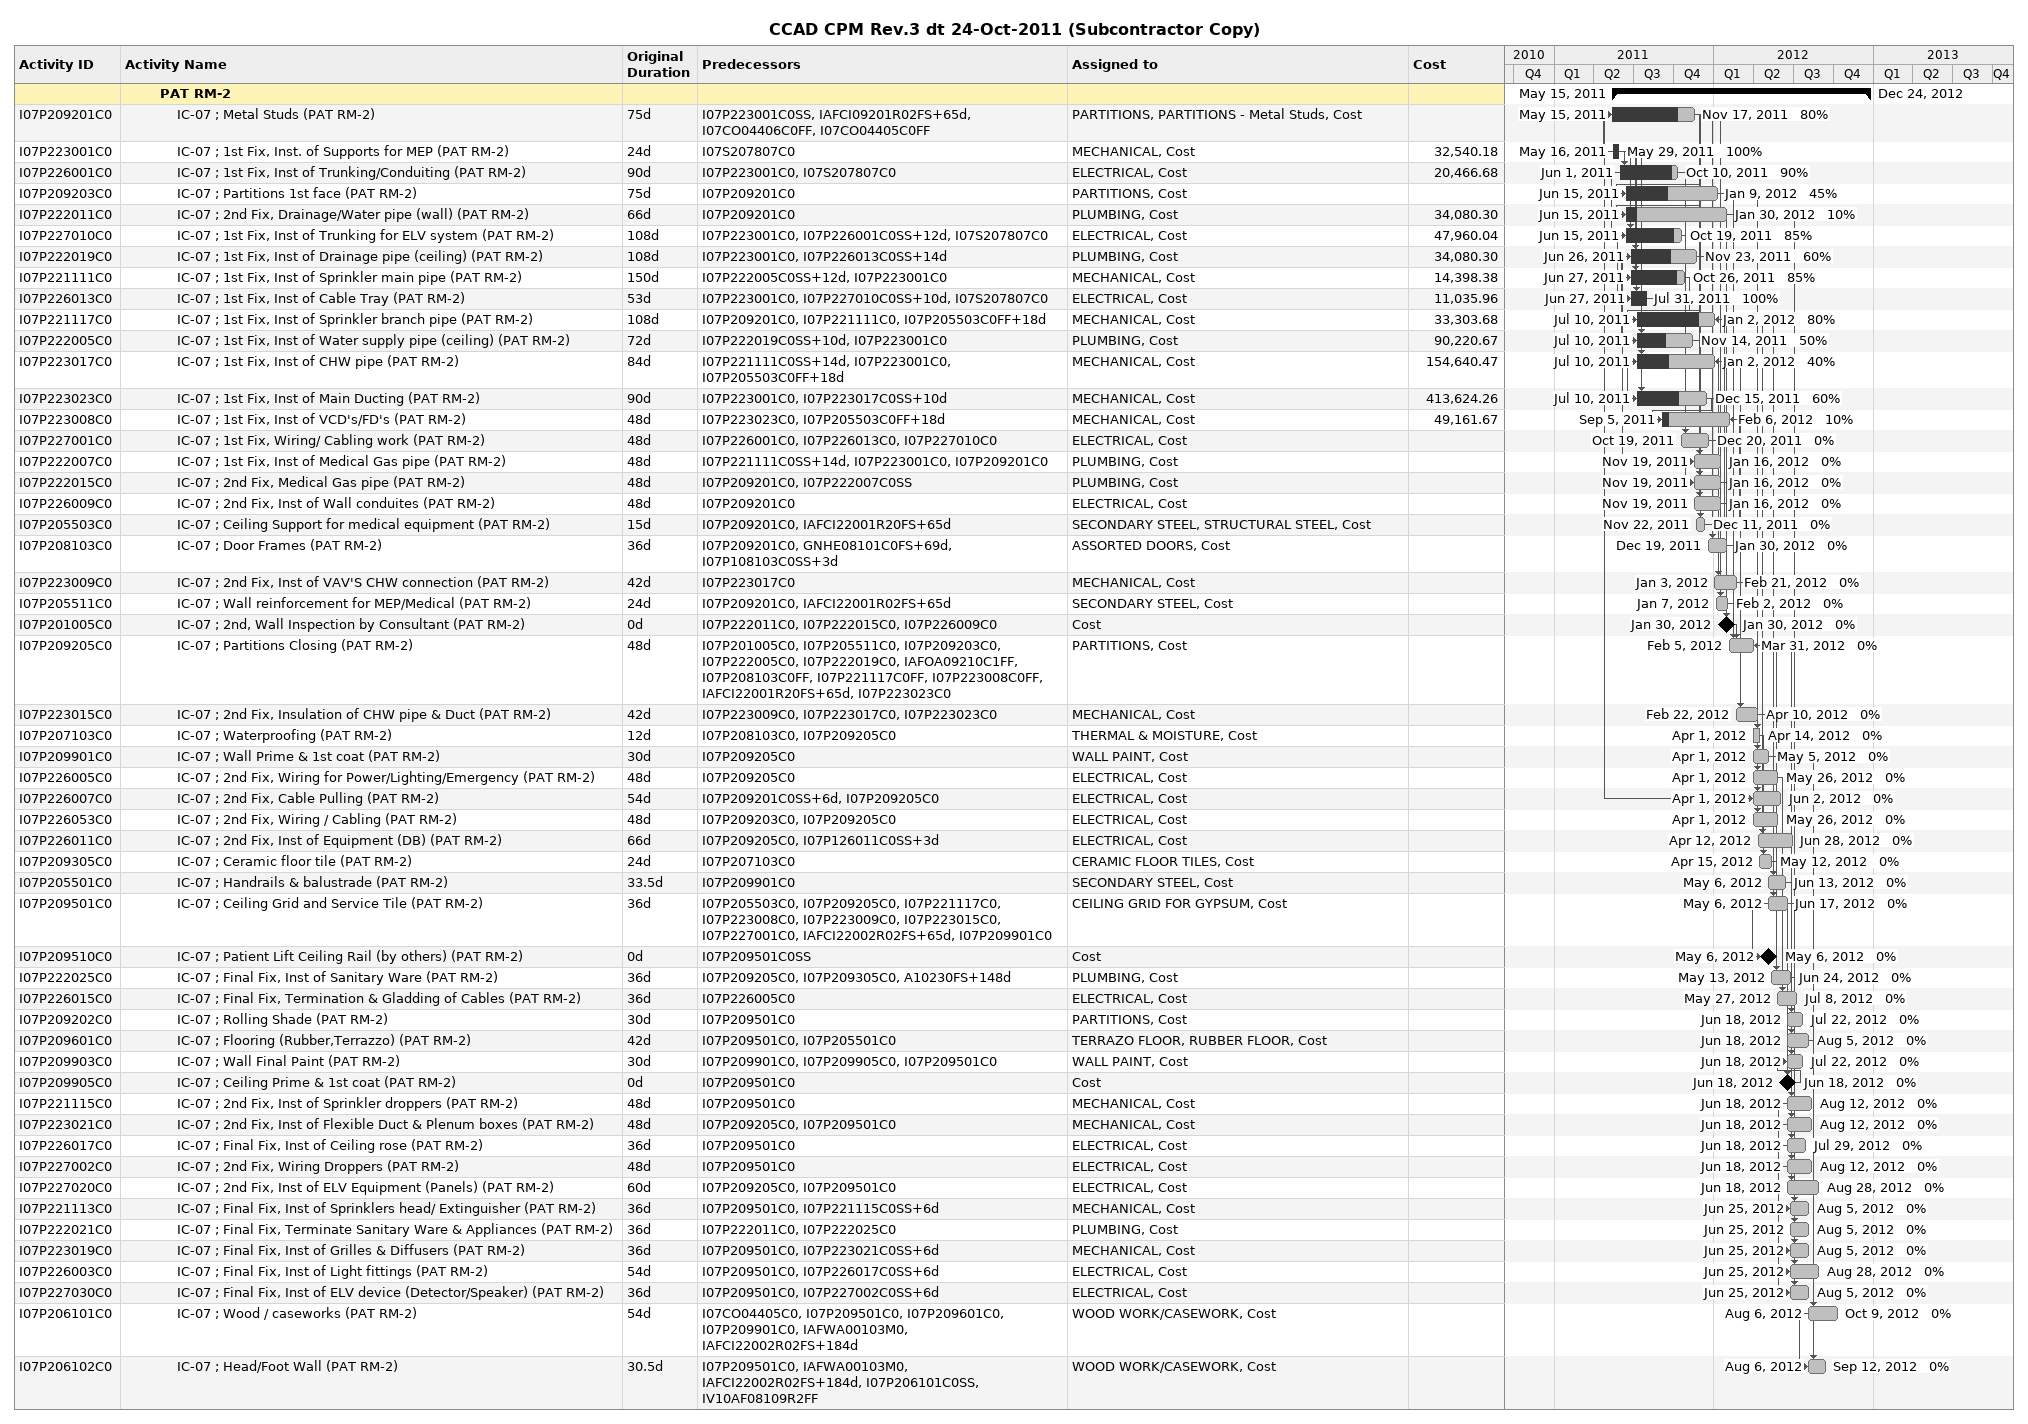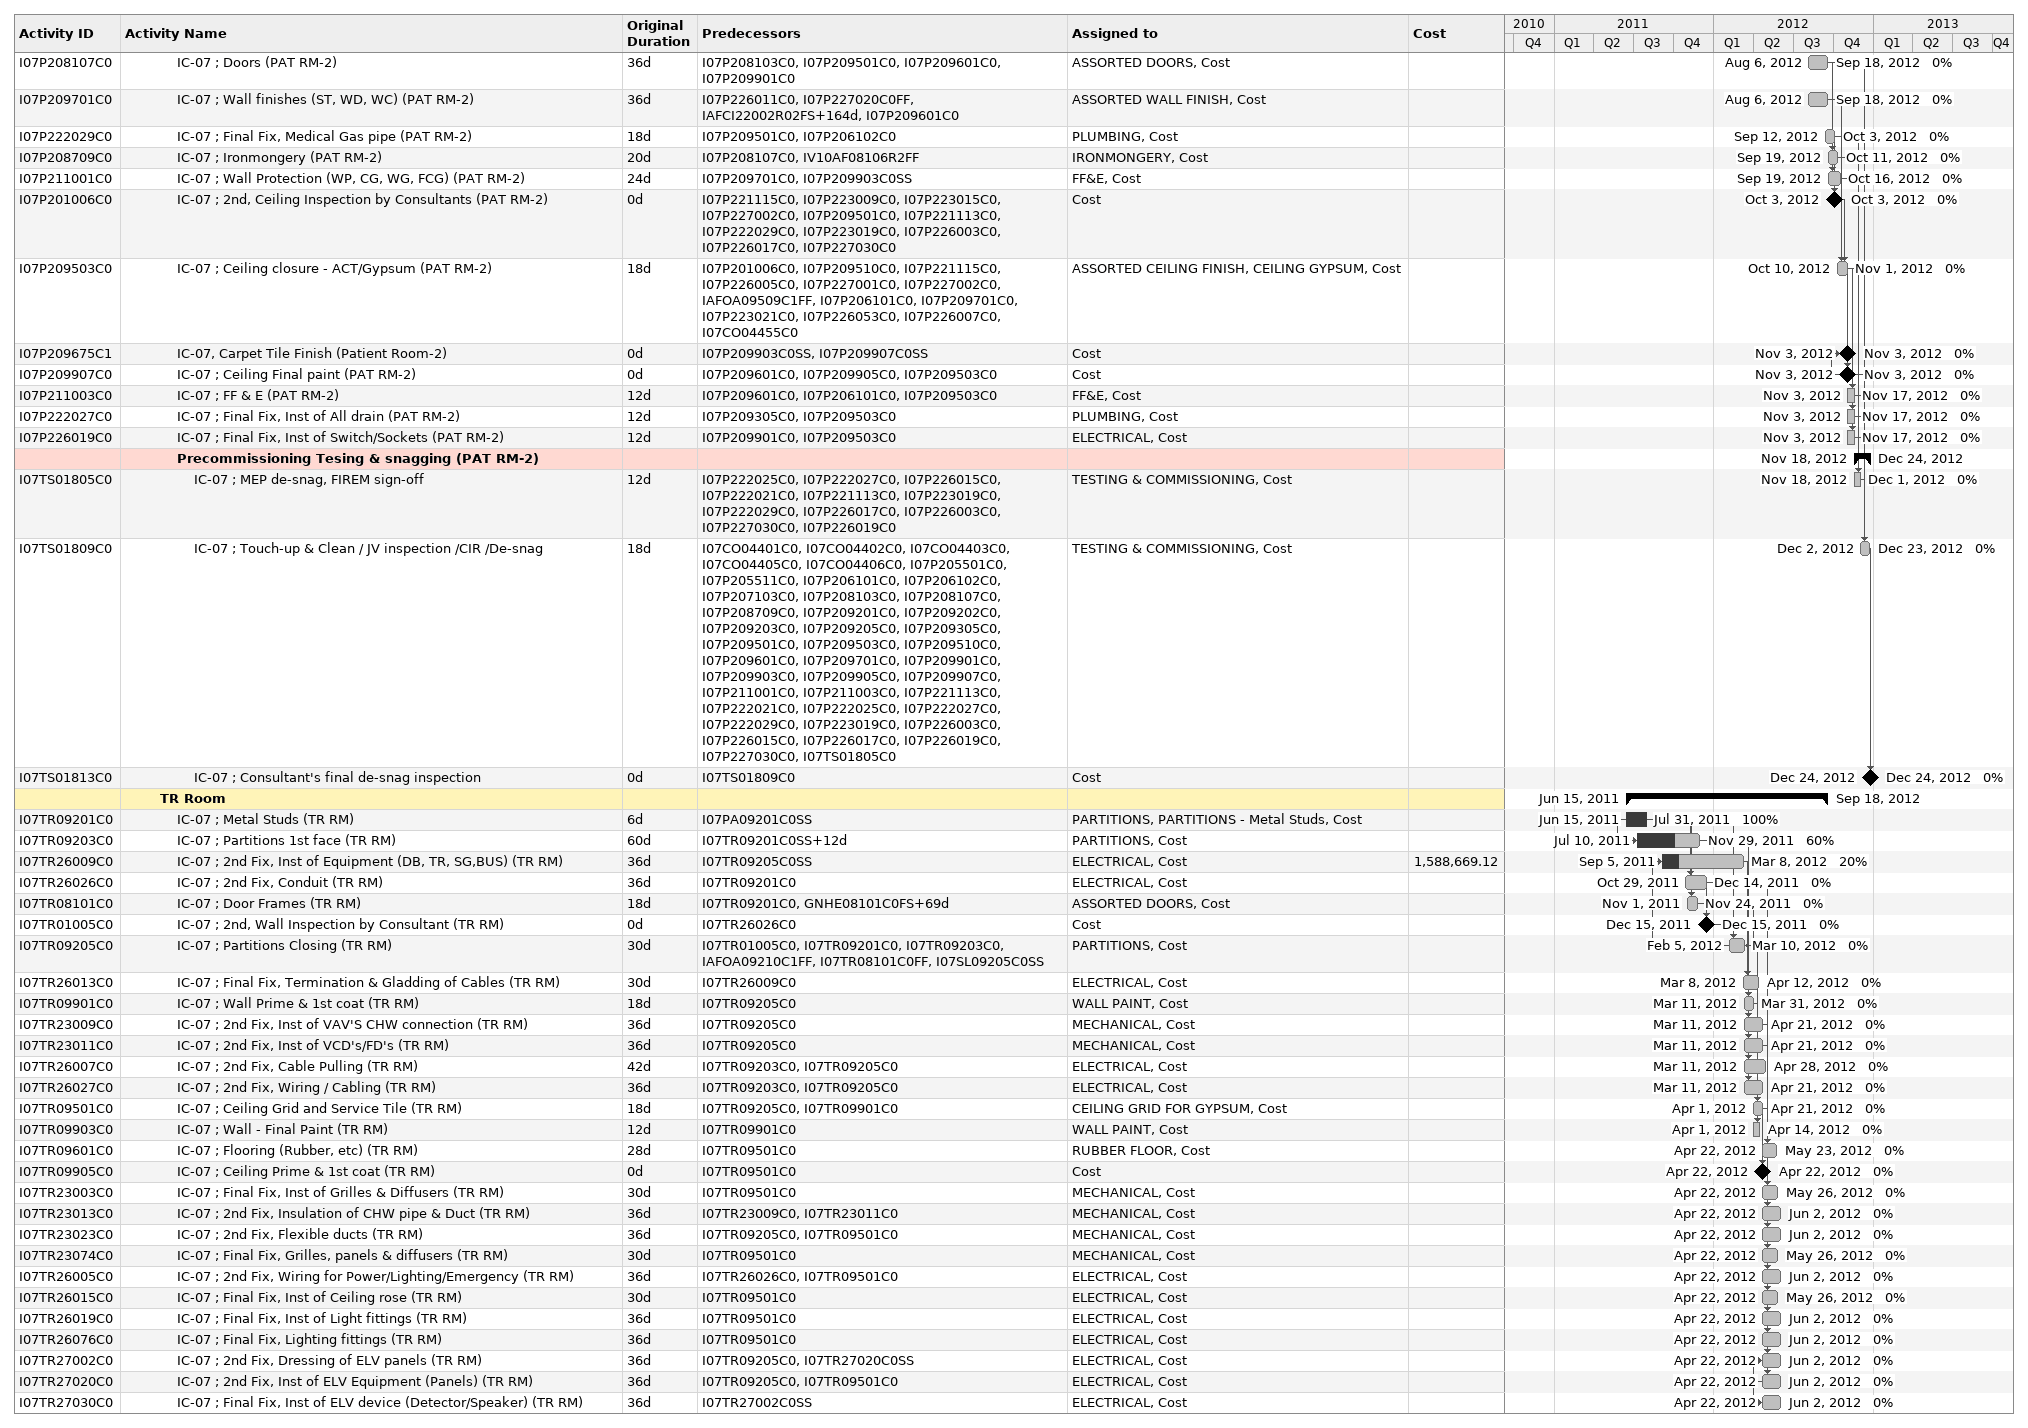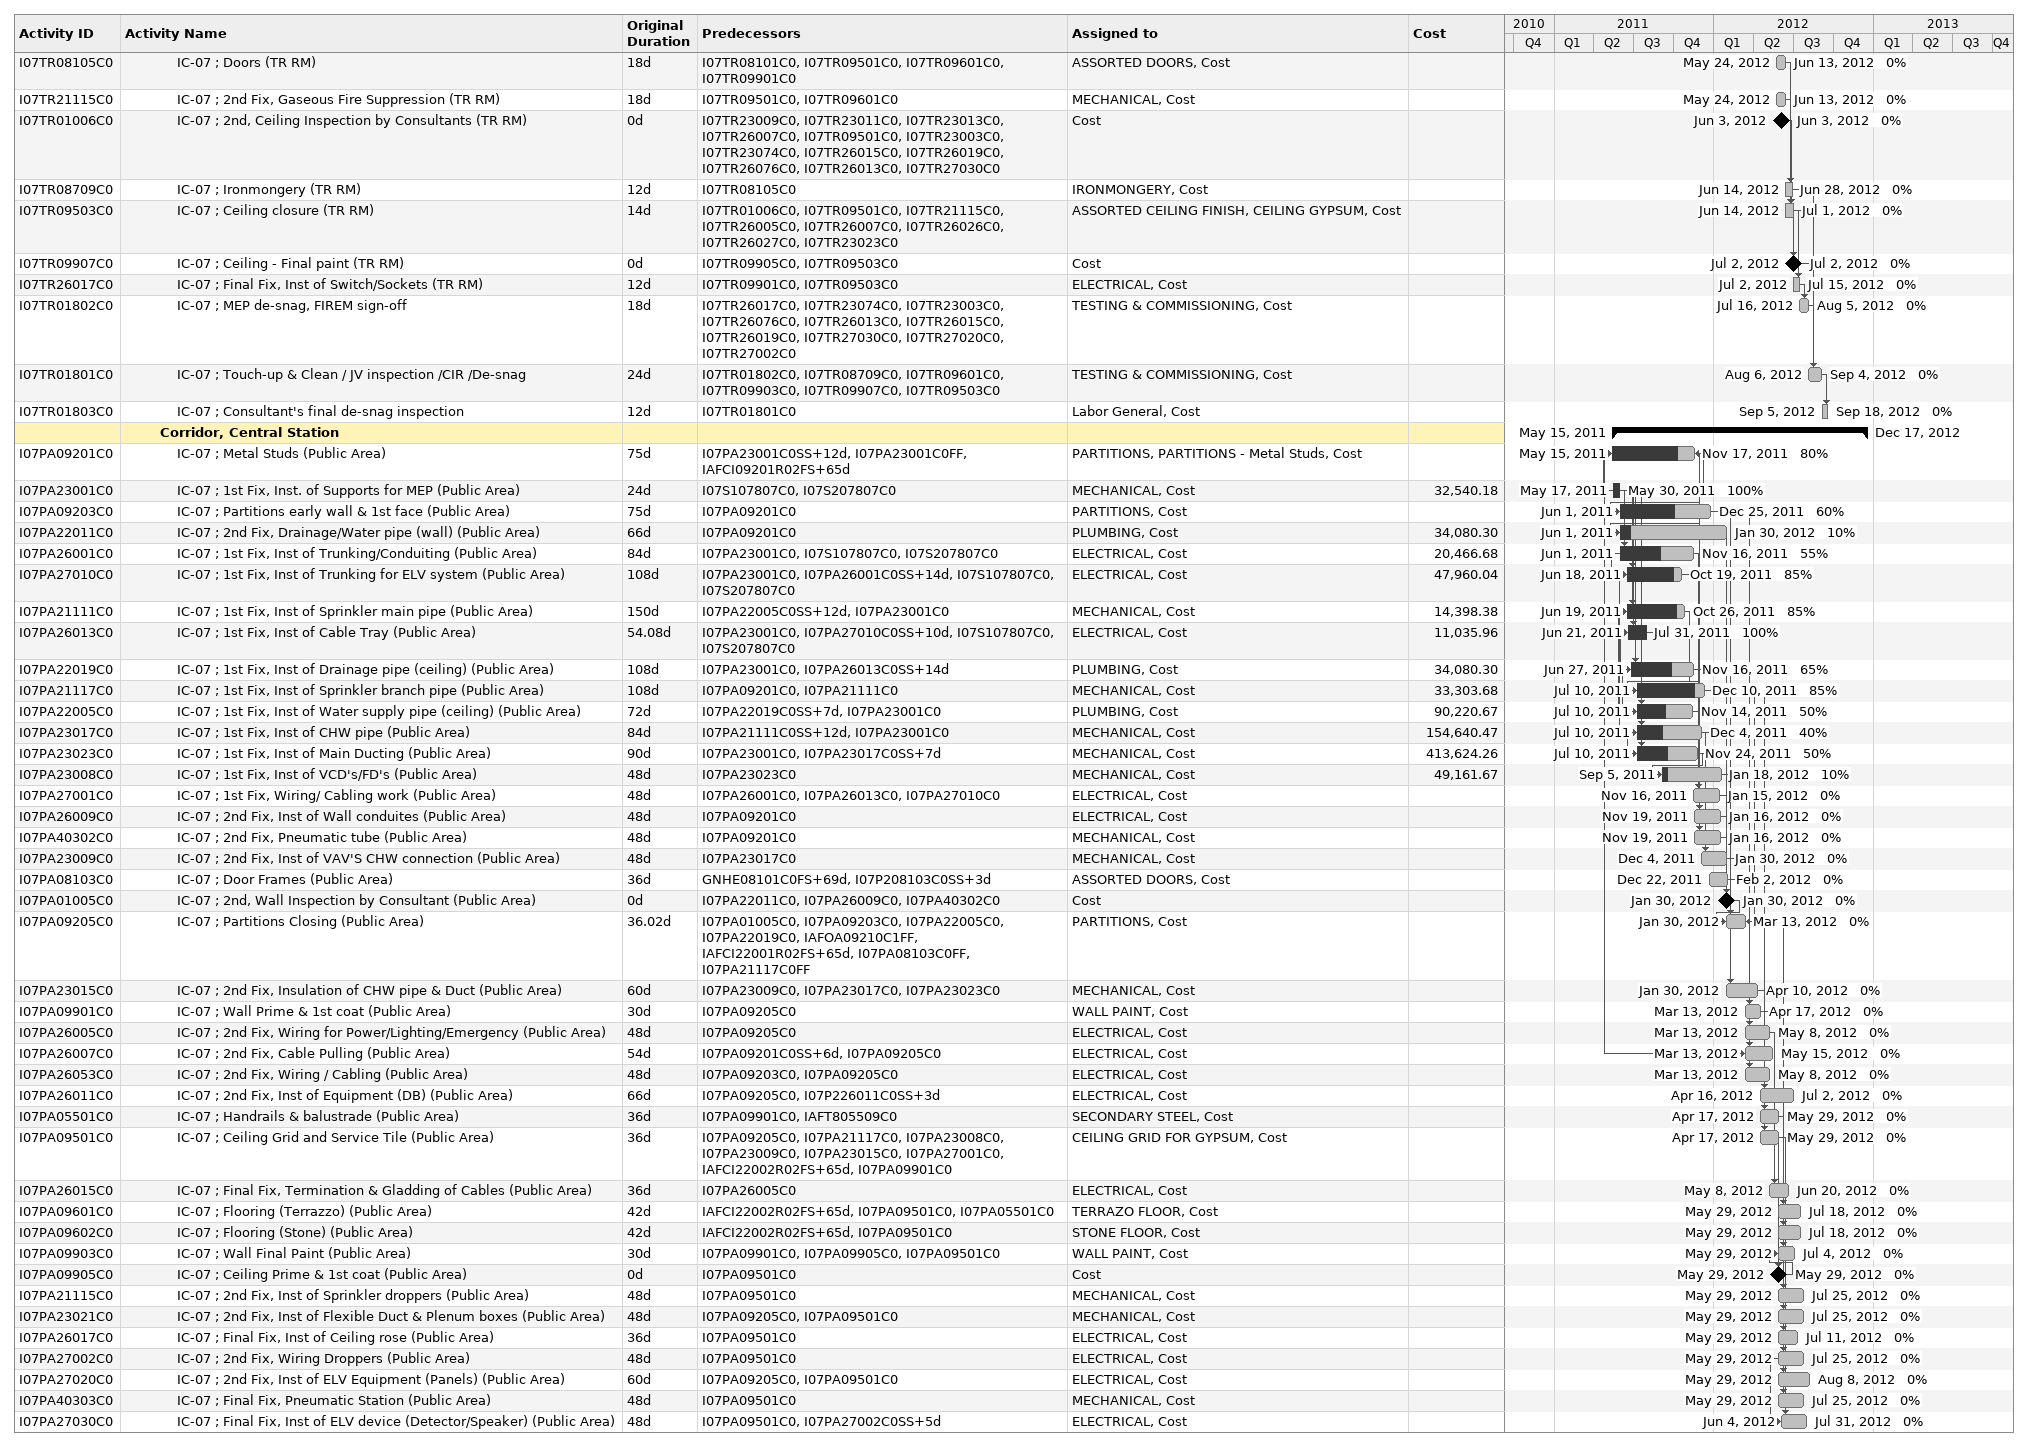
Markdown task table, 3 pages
CCAD CPM Rev.3 dt 24-Oct-2011 (Subcontractor Copy)

| ID | Level | Task | Original duration | Start | Finish | Predecessors | Resources | % complete | Cost |
|---|---|---|---|---|---|---|---|---|---|
|  | 3 | **PAT RM-2** |  | 2011-05-15 | 2012-12-24 |  |  |  |  |
| I07P209201C0 | 4 | IC-07 ; Metal Studs (PAT RM-2) | 75d | 2011-05-15 | 2011-11-17 | I07P223001C0SS, IAFCI09201R02FS+65d, I07CO04406C0FF, I07CO04405C0FF | PARTITIONS, PARTITIONS - Metal Studs, Cost | 80 |  |
| I07P223001C0 | 4 | IC-07 ; 1st Fix, Inst. of Supports for MEP (PAT RM-2) | 24d | 2011-05-16 | 2011-05-29 | I07S207807C0 | MECHANICAL, Cost | 100 | 32540.18 |
| I07P226001C0 | 4 | IC-07 ; 1st Fix, Inst of Trunking/Conduiting (PAT RM-2) | 90d | 2011-06-01 | 2011-10-10 | I07P223001C0, I07S207807C0 | ELECTRICAL, Cost | 90 | 20466.68 |
| I07P209203C0 | 4 | IC-07 ; Partitions 1st face (PAT RM-2) | 75d | 2011-06-15 | 2012-01-09 | I07P209201C0 | PARTITIONS, Cost | 45 |  |
| I07P222011C0 | 4 | IC-07 ; 2nd Fix, Drainage/Water pipe (wall) (PAT RM-2) | 66d | 2011-06-15 | 2012-01-30 | I07P209201C0 | PLUMBING, Cost | 10 | 34080.30 |
| I07P227010C0 | 4 | IC-07 ; 1st Fix, Inst of Trunking for ELV system (PAT RM-2) | 108d | 2011-06-15 | 2011-10-19 | I07P223001C0, I07P226001C0SS+12d, I07S207807C0 | ELECTRICAL, Cost | 85 | 47960.04 |
| I07P222019C0 | 4 | IC-07 ; 1st Fix, Inst of Drainage pipe (ceiling) (PAT RM-2) | 108d | 2011-06-26 | 2011-11-23 | I07P223001C0, I07P226013C0SS+14d | PLUMBING, Cost | 60 | 34080.30 |
| I07P221111C0 | 4 | IC-07 ; 1st Fix, Inst of Sprinkler main pipe (PAT RM-2) | 150d | 2011-06-27 | 2011-10-26 | I07P222005C0SS+12d, I07P223001C0 | MECHANICAL, Cost | 85 | 14398.38 |
| I07P226013C0 | 4 | IC-07 ; 1st Fix, Inst of Cable Tray (PAT RM-2) | 53d | 2011-06-27 | 2011-07-31 | I07P223001C0, I07P227010C0SS+10d, I07S207807C0 | ELECTRICAL, Cost | 100 | 11035.96 |
| I07P221117C0 | 4 | IC-07 ; 1st Fix, Inst of Sprinkler branch pipe (PAT RM-2) | 108d | 2011-07-10 | 2012-01-02 | I07P209201C0, I07P221111C0, I07P205503C0FF+18d | MECHANICAL, Cost | 80 | 33303.68 |
| I07P222005C0 | 4 | IC-07 ; 1st Fix, Inst of Water supply pipe (ceiling) (PAT RM-2) | 72d | 2011-07-10 | 2011-11-14 | I07P222019C0SS+10d, I07P223001C0 | PLUMBING, Cost | 50 | 90220.67 |
| I07P223017C0 | 4 | IC-07 ; 1st Fix, Inst of CHW pipe (PAT RM-2) | 84d | 2011-07-10 | 2012-01-02 | I07P221111C0SS+14d, I07P223001C0, I07P205503C0FF+18d | MECHANICAL, Cost | 40 | 154640.47 |
| I07P223023C0 | 4 | IC-07 ; 1st Fix, Inst of Main Ducting (PAT RM-2) | 90d | 2011-07-10 | 2011-12-15 | I07P223001C0, I07P223017C0SS+10d | MECHANICAL, Cost | 60 | 413624.26 |
| I07P223008C0 | 4 | IC-07 ; 1st Fix, Inst of VCD's/FD's (PAT RM-2) | 48d | 2011-09-05 | 2012-02-06 | I07P223023C0, I07P205503C0FF+18d | MECHANICAL, Cost | 10 | 49161.67 |
| I07P227001C0 | 4 | IC-07 ; 1st Fix, Wiring/ Cabling work (PAT RM-2) | 48d | 2011-10-19 | 2011-12-20 | I07P226001C0, I07P226013C0, I07P227010C0 | ELECTRICAL, Cost | 0 |  |
| I07P222007C0 | 4 | IC-07 ; 1st Fix, Inst of Medical Gas pipe (PAT RM-2) | 48d | 2011-11-19 | 2012-01-16 | I07P221111C0SS+14d, I07P223001C0, I07P209201C0 | PLUMBING, Cost | 0 |  |
| I07P222015C0 | 4 | IC-07 ; 2nd Fix, Medical Gas pipe (PAT RM-2) | 48d | 2011-11-19 | 2012-01-16 | I07P209201C0, I07P222007C0SS | PLUMBING, Cost | 0 |  |
| I07P226009C0 | 4 | IC-07 ; 2nd Fix, Inst of Wall conduites (PAT RM-2) | 48d | 2011-11-19 | 2012-01-16 | I07P209201C0 | ELECTRICAL, Cost | 0 |  |
| I07P205503C0 | 4 | IC-07 ; Ceiling Support for medical equipment (PAT RM-2) | 15d | 2011-11-22 | 2011-12-11 | I07P209201C0, IAFCI22001R20FS+65d | SECONDARY STEEL, STRUCTURAL STEEL, Cost | 0 |  |
| I07P208103C0 | 4 | IC-07 ; Door Frames (PAT RM-2) | 36d | 2011-12-19 | 2012-01-30 | I07P209201C0, GNHE08101C0FS+69d, I07P108103C0SS+3d | ASSORTED DOORS, Cost | 0 |  |
| I07P223009C0 | 4 | IC-07 ; 2nd Fix, Inst of VAV'S CHW connection (PAT RM-2) | 42d | 2012-01-03 | 2012-02-21 | I07P223017C0 | MECHANICAL, Cost | 0 |  |
| I07P205511C0 | 4 | IC-07 ; Wall reinforcement for MEP/Medical (PAT RM-2) | 24d | 2012-01-07 | 2012-02-02 | I07P209201C0, IAFCI22001R02FS+65d | SECONDARY STEEL, Cost | 0 |  |
| I07P201005C0 | 4 | IC-07 ; 2nd, Wall Inspection by Consultant (PAT RM-2) | 0d | 2012-01-30 | 2012-01-30 | I07P222011C0, I07P222015C0, I07P226009C0 | Cost | 0 |  |
| I07P209205C0 | 4 | IC-07 ; Partitions Closing (PAT RM-2) | 48d | 2012-02-05 | 2012-03-31 | I07P201005C0, I07P205511C0, I07P209203C0, I07P222005C0, I07P222019C0, IAFOA09210C1FF, I07P208103C0FF, I07P221117C0FF, I07P223008C0FF, IAFCI22001R20FS+65d, I07P223023C0 | PARTITIONS, Cost | 0 |  |
| I07P223015C0 | 4 | IC-07 ; 2nd Fix, Insulation of CHW pipe & Duct (PAT RM-2) | 42d | 2012-02-22 | 2012-04-10 | I07P223009C0, I07P223017C0, I07P223023C0 | MECHANICAL, Cost | 0 |  |
| I07P207103C0 | 4 | IC-07 ; Waterproofing (PAT RM-2) | 12d | 2012-04-01 | 2012-04-14 | I07P208103C0, I07P209205C0 | THERMAL & MOISTURE, Cost | 0 |  |
| I07P209901C0 | 4 | IC-07 ; Wall Prime & 1st coat (PAT RM-2) | 30d | 2012-04-01 | 2012-05-05 | I07P209205C0 | WALL PAINT, Cost | 0 |  |
| I07P226005C0 | 4 | IC-07 ; 2nd Fix, Wiring for Power/Lighting/Emergency (PAT RM-2) | 48d | 2012-04-01 | 2012-05-26 | I07P209205C0 | ELECTRICAL, Cost | 0 |  |
| I07P226007C0 | 4 | IC-07 ; 2nd Fix, Cable Pulling (PAT RM-2) | 54d | 2012-04-01 | 2012-06-02 | I07P209201C0SS+6d, I07P209205C0 | ELECTRICAL, Cost | 0 |  |
| I07P226053C0 | 4 | IC-07 ; 2nd Fix, Wiring / Cabling (PAT RM-2) | 48d | 2012-04-01 | 2012-05-26 | I07P209203C0, I07P209205C0 | ELECTRICAL, Cost | 0 |  |
| I07P226011C0 | 4 | IC-07 ; 2nd Fix, Inst of Equipment (DB) (PAT RM-2) | 66d | 2012-04-12 | 2012-06-28 | I07P209205C0, I07P126011C0SS+3d | ELECTRICAL, Cost | 0 |  |
| I07P209305C0 | 4 | IC-07 ; Ceramic floor tile (PAT RM-2) | 24d | 2012-04-15 | 2012-05-12 | I07P207103C0 | CERAMIC FLOOR TILES, Cost | 0 |  |
| I07P205501C0 | 4 | IC-07 ; Handrails & balustrade (PAT RM-2) | 33.5d | 2012-05-06 | 2012-06-13 | I07P209901C0 | SECONDARY STEEL, Cost | 0 |  |
| I07P209501C0 | 4 | IC-07 ; Ceiling Grid and Service Tile (PAT RM-2) | 36d | 2012-05-06 | 2012-06-17 | I07P205503C0, I07P209205C0, I07P221117C0, I07P223008C0, I07P223009C0, I07P223015C0, I07P227001C0, IAFCI22002R02FS+65d, I07P209901C0 | CEILING GRID FOR GYPSUM, Cost | 0 |  |
| I07P209510C0 | 4 | IC-07 ; Patient Lift Ceiling Rail (by others) (PAT RM-2) | 0d | 2012-05-06 | 2012-05-06 | I07P209501C0SS | Cost | 0 |  |
| I07P222025C0 | 4 | IC-07 ; Final Fix, Inst of Sanitary Ware (PAT RM-2) | 36d | 2012-05-13 | 2012-06-24 | I07P209205C0, I07P209305C0, A10230FS+148d | PLUMBING, Cost | 0 |  |
| I07P226015C0 | 4 | IC-07 ; Final Fix, Termination & Gladding of Cables (PAT RM-2) | 36d | 2012-05-27 | 2012-07-08 | I07P226005C0 | ELECTRICAL, Cost | 0 |  |
| I07P209202C0 | 4 | IC-07 ; Rolling Shade (PAT RM-2) | 30d | 2012-06-18 | 2012-07-22 | I07P209501C0 | PARTITIONS, Cost | 0 |  |
| I07P209601C0 | 4 | IC-07 ; Flooring (Rubber,Terrazzo) (PAT RM-2) | 42d | 2012-06-18 | 2012-08-05 | I07P209501C0, I07P205501C0 | TERRAZO FLOOR, RUBBER FLOOR, Cost | 0 |  |
| I07P209903C0 | 4 | IC-07 ; Wall Final Paint (PAT RM-2) | 30d | 2012-06-18 | 2012-07-22 | I07P209901C0, I07P209905C0, I07P209501C0 | WALL PAINT, Cost | 0 |  |
| I07P209905C0 | 4 | IC-07 ; Ceiling Prime & 1st coat (PAT RM-2) | 0d | 2012-06-18 | 2012-06-18 | I07P209501C0 | Cost | 0 |  |
| I07P221115C0 | 4 | IC-07 ; 2nd Fix, Inst of Sprinkler droppers (PAT RM-2) | 48d | 2012-06-18 | 2012-08-12 | I07P209501C0 | MECHANICAL, Cost | 0 |  |
| I07P223021C0 | 4 | IC-07 ; 2nd Fix, Inst of Flexible Duct & Plenum boxes (PAT RM-2) | 48d | 2012-06-18 | 2012-08-12 | I07P209205C0, I07P209501C0 | MECHANICAL, Cost | 0 |  |
| I07P226017C0 | 4 | IC-07 ; Final Fix, Inst of Ceiling rose (PAT RM-2) | 36d | 2012-06-18 | 2012-07-29 | I07P209501C0 | ELECTRICAL, Cost | 0 |  |
| I07P227002C0 | 4 | IC-07 ; 2nd Fix, Wiring Droppers (PAT RM-2) | 48d | 2012-06-18 | 2012-08-12 | I07P209501C0 | ELECTRICAL, Cost | 0 |  |
| I07P227020C0 | 4 | IC-07 ; 2nd Fix, Inst of ELV Equipment (Panels) (PAT RM-2) | 60d | 2012-06-18 | 2012-08-28 | I07P209205C0, I07P209501C0 | ELECTRICAL, Cost | 0 |  |
| I07P221113C0 | 4 | IC-07 ; Final Fix, Inst of Sprinklers head/ Extinguisher (PAT RM-2) | 36d | 2012-06-25 | 2012-08-05 | I07P209501C0, I07P221115C0SS+6d | MECHANICAL, Cost | 0 |  |
| I07P222021C0 | 4 | IC-07 ; Final Fix, Terminate Sanitary Ware & Appliances (PAT RM-2) | 36d | 2012-06-25 | 2012-08-05 | I07P222011C0, I07P222025C0 | PLUMBING, Cost | 0 |  |
| I07P223019C0 | 4 | IC-07 ; Final Fix, Inst of Grilles & Diffusers (PAT RM-2) | 36d | 2012-06-25 | 2012-08-05 | I07P209501C0, I07P223021C0SS+6d | MECHANICAL, Cost | 0 |  |
| I07P226003C0 | 4 | IC-07 ; Final Fix, Inst of Light fittings (PAT RM-2) | 54d | 2012-06-25 | 2012-08-28 | I07P209501C0, I07P226017C0SS+6d | ELECTRICAL, Cost | 0 |  |
| I07P227030C0 | 4 | IC-07 ; Final Fix, Inst of ELV device (Detector/Speaker) (PAT RM-2) | 36d | 2012-06-25 | 2012-08-05 | I07P209501C0, I07P227002C0SS+6d | ELECTRICAL, Cost | 0 |  |
| I07P206101C0 | 4 | IC-07 ; Wood / caseworks (PAT RM-2) | 54d | 2012-08-06 | 2012-10-09 | I07CO04405C0, I07P209501C0, I07P209601C0, I07P209901C0, IAFWA00103M0, IAFCI22002R02FS+184d | WOOD WORK/CASEWORK, Cost | 0 |  |
| I07P206102C0 | 4 | IC-07 ; Head/Foot Wall (PAT RM-2) | 30.5d | 2012-08-06 | 2012-09-12 | I07P209501C0, IAFWA00103M0, IAFCI22002R02FS+184d, I07P206101C0SS, IV10AF08109R2FF | WOOD WORK/CASEWORK, Cost | 0 |  |
| I07P208107C0 | 4 | IC-07 ; Doors (PAT RM-2) | 36d | 2012-08-06 | 2012-09-18 | I07P208103C0, I07P209501C0, I07P209601C0, I07P209901C0 | ASSORTED DOORS, Cost | 0 |  |
| I07P209701C0 | 4 | IC-07 ; Wall finishes (ST, WD, WC) (PAT RM-2) | 36d | 2012-08-06 | 2012-09-18 | I07P226011C0, I07P227020C0FF, IAFCI22002R02FS+164d, I07P209601C0 | ASSORTED WALL FINISH, Cost | 0 |  |
| I07P222029C0 | 4 | IC-07 ; Final Fix, Medical Gas pipe (PAT RM-2) | 18d | 2012-09-12 | 2012-10-03 | I07P209501C0, I07P206102C0 | PLUMBING, Cost | 0 |  |
| I07P208709C0 | 4 | IC-07 ; Ironmongery (PAT RM-2) | 20d | 2012-09-19 | 2012-10-11 | I07P208107C0, IV10AF08106R2FF | IRONMONGERY, Cost | 0 |  |
| I07P211001C0 | 4 | IC-07 ; Wall Protection (WP, CG, WG, FCG) (PAT RM-2) | 24d | 2012-09-19 | 2012-10-16 | I07P209701C0, I07P209903C0SS | FF&E, Cost | 0 |  |
| I07P201006C0 | 4 | IC-07 ; 2nd, Ceiling Inspection by Consultants (PAT RM-2) | 0d | 2012-10-03 | 2012-10-03 | I07P221115C0, I07P223009C0, I07P223015C0, I07P227002C0, I07P209501C0, I07P221113C0, I07P222029C0, I07P223019C0, I07P226003C0, I07P226017C0, I07P227030C0 | Cost | 0 |  |
| I07P209503C0 | 4 | IC-07 ; Ceiling closure - ACT/Gypsum (PAT RM-2) | 18d | 2012-10-10 | 2012-11-01 | I07P201006C0, I07P209510C0, I07P221115C0, I07P226005C0, I07P227001C0, I07P227002C0, IAFOA09509C1FF, I07P206101C0, I07P209701C0, I07P223021C0, I07P226053C0, I07P226007C0, I07CO04455C0 | ASSORTED CEILING FINISH, CEILING GYPSUM, Cost | 0 |  |
| I07P209675C1 | 4 | IC-07, Carpet Tile Finish (Patient Room-2) | 0d | 2012-11-03 | 2012-11-03 | I07P209903C0SS, I07P209907C0SS | Cost | 0 |  |
| I07P209907C0 | 4 | IC-07 ; Ceiling Final paint (PAT RM-2) | 0d | 2012-11-03 | 2012-11-03 | I07P209601C0, I07P209905C0, I07P209503C0 | Cost | 0 |  |
| I07P211003C0 | 4 | IC-07 ; FF & E (PAT RM-2) | 12d | 2012-11-03 | 2012-11-17 | I07P209601C0, I07P206101C0, I07P209503C0 | FF&E, Cost | 0 |  |
| I07P222027C0 | 4 | IC-07 ; Final Fix, Inst of All drain (PAT RM-2) | 12d | 2012-11-03 | 2012-11-17 | I07P209305C0, I07P209503C0 | PLUMBING, Cost | 0 |  |
| I07P226019C0 | 4 | IC-07 ; Final Fix, Inst of Switch/Sockets (PAT RM-2) | 12d | 2012-11-03 | 2012-11-17 | I07P209901C0, I07P209503C0 | ELECTRICAL, Cost | 0 |  |
|  | 4 | **Precommissioning Tesing & snagging (PAT RM-2)** |  | 2012-11-18 | 2012-12-24 |  |  |  |  |
| I07TS01805C0 | 5 | IC-07 ; MEP de-snag, FIREM sign-off | 12d | 2012-11-18 | 2012-12-01 | I07P222025C0, I07P222027C0, I07P226015C0, I07P222021C0, I07P221113C0, I07P223019C0, I07P222029C0, I07P226017C0, I07P226003C0, I07P227030C0, I07P226019C0 | TESTING & COMMISSIONING, Cost | 0 |  |
| I07TS01809C0 | 5 | IC-07 ; Touch-up & Clean / JV inspection /CIR /De-snag | 18d | 2012-12-02 | 2012-12-23 | I07CO04401C0, I07CO04402C0, I07CO04403C0, I07CO04405C0, I07CO04406C0, I07P205501C0, I07P205511C0, I07P206101C0, I07P206102C0, I07P207103C0, I07P208103C0, I07P208107C0, I07P208709C0, I07P209201C0, I07P209202C0, I07P209203C0, I07P209205C0, I07P209305C0, I07P209501C0, I07P209503C0, I07P209510C0, I07P209601C0, I07P209701C0, I07P209901C0, I07P209903C0, I07P209905C0, I07P209907C0, I07P211001C0, I07P211003C0, I07P221113C0, I07P222021C0, I07P222025C0, I07P222027C0, I07P222029C0, I07P223019C0, I07P226003C0, I07P226015C0, I07P226017C0, I07P226019C0, I07P227030C0, I07TS01805C0 | TESTING & COMMISSIONING, Cost | 0 |  |
| I07TS01813C0 | 5 | IC-07 ; Consultant's final de-snag inspection | 0d | 2012-12-24 | 2012-12-24 | I07TS01809C0 | Cost | 0 |  |
|  | 3 | **TR Room** |  | 2011-06-15 | 2012-09-18 |  |  |  |  |
| I07TR09201C0 | 4 | IC-07 ; Metal Studs (TR RM) | 6d | 2011-06-15 | 2011-07-31 | I07PA09201C0SS | PARTITIONS, PARTITIONS - Metal Studs, Cost | 100 |  |
| I07TR09203C0 | 4 | IC-07 ; Partitions 1st face (TR RM) | 60d | 2011-07-10 | 2011-11-29 | I07TR09201C0SS+12d | PARTITIONS, Cost | 60 |  |
| I07TR26009C0 | 4 | IC-07 ; 2nd Fix, Inst of Equipment (DB, TR, SG,BUS) (TR RM) | 36d | 2011-09-05 | 2012-03-08 | I07TR09205C0SS | ELECTRICAL, Cost | 20 | 1588669.12 |
| I07TR26026C0 | 4 | IC-07 ; 2nd Fix, Conduit (TR RM) | 36d | 2011-10-29 | 2011-12-14 | I07TR09201C0 | ELECTRICAL, Cost | 0 |  |
| I07TR08101C0 | 4 | IC-07 ; Door Frames (TR RM) | 18d | 2011-11-01 | 2011-11-24 | I07TR09201C0, GNHE08101C0FS+69d | ASSORTED DOORS, Cost | 0 |  |
| I07TR01005C0 | 4 | IC-07 ; 2nd, Wall Inspection by Consultant (TR RM) | 0d | 2011-12-15 | 2011-12-15 | I07TR26026C0 | Cost | 0 |  |
| I07TR09205C0 | 4 | IC-07 ; Partitions Closing (TR RM) | 30d | 2012-02-05 | 2012-03-10 | I07TR01005C0, I07TR09201C0, I07TR09203C0, IAFOA09210C1FF, I07TR08101C0FF, I07SL09205C0SS | PARTITIONS, Cost | 0 |  |
| I07TR26013C0 | 4 | IC-07 ; Final Fix, Termination & Gladding of Cables (TR RM) | 30d | 2012-03-08 | 2012-04-12 | I07TR26009C0 | ELECTRICAL, Cost | 0 |  |
| I07TR09901C0 | 4 | IC-07 ; Wall Prime & 1st coat (TR RM) | 18d | 2012-03-11 | 2012-03-31 | I07TR09205C0 | WALL PAINT, Cost | 0 |  |
| I07TR23009C0 | 4 | IC-07 ; 2nd Fix, Inst of VAV'S CHW connection (TR RM) | 36d | 2012-03-11 | 2012-04-21 | I07TR09205C0 | MECHANICAL, Cost | 0 |  |
| I07TR23011C0 | 4 | IC-07 ; 2nd Fix, Inst of VCD's/FD's (TR RM) | 36d | 2012-03-11 | 2012-04-21 | I07TR09205C0 | MECHANICAL, Cost | 0 |  |
| I07TR26007C0 | 4 | IC-07 ; 2nd Fix, Cable Pulling (TR RM) | 42d | 2012-03-11 | 2012-04-28 | I07TR09203C0, I07TR09205C0 | ELECTRICAL, Cost | 0 |  |
| I07TR26027C0 | 4 | IC-07 ; 2nd Fix, Wiring / Cabling (TR RM) | 36d | 2012-03-11 | 2012-04-21 | I07TR09203C0, I07TR09205C0 | ELECTRICAL, Cost | 0 |  |
| I07TR09501C0 | 4 | IC-07 ; Ceiling Grid and Service Tile (TR RM) | 18d | 2012-04-01 | 2012-04-21 | I07TR09205C0, I07TR09901C0 | CEILING GRID FOR GYPSUM, Cost | 0 |  |
| I07TR09903C0 | 4 | IC-07 ; Wall - Final Paint (TR RM) | 12d | 2012-04-01 | 2012-04-14 | I07TR09901C0 | WALL PAINT, Cost | 0 |  |
| I07TR09601C0 | 4 | IC-07 ; Flooring (Rubber, etc) (TR RM) | 28d | 2012-04-22 | 2012-05-23 | I07TR09501C0 | RUBBER FLOOR, Cost | 0 |  |
| I07TR09905C0 | 4 | IC-07 ; Ceiling Prime & 1st coat (TR RM) | 0d | 2012-04-22 | 2012-04-22 | I07TR09501C0 | Cost | 0 |  |
| I07TR23003C0 | 4 | IC-07 ; Final Fix, Inst of Grilles & Diffusers (TR RM) | 30d | 2012-04-22 | 2012-05-26 | I07TR09501C0 | MECHANICAL, Cost | 0 |  |
| I07TR23013C0 | 4 | IC-07 ; 2nd Fix, Insulation of CHW pipe & Duct (TR RM) | 36d | 2012-04-22 | 2012-06-02 | I07TR23009C0, I07TR23011C0 | MECHANICAL, Cost | 0 |  |
| I07TR23023C0 | 4 | IC-07 ; 2nd Fix, Flexible ducts (TR RM) | 36d | 2012-04-22 | 2012-06-02 | I07TR09205C0, I07TR09501C0 | MECHANICAL, Cost | 0 |  |
| I07TR23074C0 | 4 | IC-07 ; Final Fix, Grilles, panels & diffusers (TR RM) | 30d | 2012-04-22 | 2012-05-26 | I07TR09501C0 | MECHANICAL, Cost | 0 |  |
| I07TR26005C0 | 4 | IC-07 ; 2nd Fix, Wiring for Power/Lighting/Emergency (TR RM) | 36d | 2012-04-22 | 2012-06-02 | I07TR26026C0, I07TR09501C0 | ELECTRICAL, Cost | 0 |  |
| I07TR26015C0 | 4 | IC-07 ; Final Fix, Inst of Ceiling rose (TR RM) | 30d | 2012-04-22 | 2012-05-26 | I07TR09501C0 | ELECTRICAL, Cost | 0 |  |
| I07TR26019C0 | 4 | IC-07 ; Final Fix, Inst of Light fittings (TR RM) | 36d | 2012-04-22 | 2012-06-02 | I07TR09501C0 | ELECTRICAL, Cost | 0 |  |
| I07TR26076C0 | 4 | IC-07 ; Final Fix, Lighting fittings (TR RM) | 36d | 2012-04-22 | 2012-06-02 | I07TR09501C0 | ELECTRICAL, Cost | 0 |  |
| I07TR27002C0 | 4 | IC-07 ; 2nd Fix, Dressing of ELV panels (TR RM) | 36d | 2012-04-22 | 2012-06-02 | I07TR09205C0, I07TR27020C0SS | ELECTRICAL, Cost | 0 |  |
| I07TR27020C0 | 4 | IC-07 ; 2nd Fix, Inst of ELV Equipment (Panels) (TR RM) | 36d | 2012-04-22 | 2012-06-02 | I07TR09205C0, I07TR09501C0 | ELECTRICAL, Cost | 0 |  |
| I07TR27030C0 | 4 | IC-07 ; Final Fix, Inst of ELV device (Detector/Speaker) (TR RM) | 36d | 2012-04-22 | 2012-06-02 | I07TR27002C0SS | ELECTRICAL, Cost | 0 |  |
| I07TR08105C0 | 4 | IC-07 ; Doors (TR RM) | 18d | 2012-05-24 | 2012-06-13 | I07TR08101C0, I07TR09501C0, I07TR09601C0, I07TR09901C0 | ASSORTED DOORS, Cost | 0 |  |
| I07TR21115C0 | 4 | IC-07 ; 2nd Fix, Gaseous Fire Suppression (TR RM) | 18d | 2012-05-24 | 2012-06-13 | I07TR09501C0, I07TR09601C0 | MECHANICAL, Cost | 0 |  |
| I07TR01006C0 | 4 | IC-07 ; 2nd, Ceiling Inspection by Consultants (TR RM) | 0d | 2012-06-03 | 2012-06-03 | I07TR23009C0, I07TR23011C0, I07TR23013C0, I07TR26007C0, I07TR09501C0, I07TR23003C0, I07TR23074C0, I07TR26015C0, I07TR26019C0, I07TR26076C0, I07TR26013C0, I07TR27030C0 | Cost | 0 |  |
| I07TR08709C0 | 4 | IC-07 ; Ironmongery (TR RM) | 12d | 2012-06-14 | 2012-06-28 | I07TR08105C0 | IRONMONGERY, Cost | 0 |  |
| I07TR09503C0 | 4 | IC-07 ; Ceiling closure (TR RM) | 14d | 2012-06-14 | 2012-07-01 | I07TR01006C0, I07TR09501C0, I07TR21115C0, I07TR26005C0, I07TR26007C0, I07TR26026C0, I07TR26027C0, I07TR23023C0 | ASSORTED CEILING FINISH, CEILING GYPSUM, Cost | 0 |  |
| I07TR09907C0 | 4 | IC-07 ; Ceiling - Final paint (TR RM) | 0d | 2012-07-02 | 2012-07-02 | I07TR09905C0, I07TR09503C0 | Cost | 0 |  |
| I07TR26017C0 | 4 | IC-07 ; Final Fix, Inst of Switch/Sockets (TR RM) | 12d | 2012-07-02 | 2012-07-15 | I07TR09901C0, I07TR09503C0 | ELECTRICAL, Cost | 0 |  |
| I07TR01802C0 | 4 | IC-07 ; MEP de-snag, FIREM sign-off | 18d | 2012-07-16 | 2012-08-05 | I07TR26017C0, I07TR23074C0, I07TR23003C0, I07TR26076C0, I07TR26013C0, I07TR26015C0, I07TR26019C0, I07TR27030C0, I07TR27020C0, I07TR27002C0 | TESTING & COMMISSIONING, Cost | 0 |  |
| I07TR01801C0 | 4 | IC-07 ; Touch-up & Clean / JV inspection /CIR /De-snag | 24d | 2012-08-06 | 2012-09-04 | I07TR01802C0, I07TR08709C0, I07TR09601C0, I07TR09903C0, I07TR09907C0, I07TR09503C0 | TESTING & COMMISSIONING, Cost | 0 |  |
| I07TR01803C0 | 4 | IC-07 ; Consultant's final de-snag inspection | 12d | 2012-09-05 | 2012-09-18 | I07TR01801C0 | Labor General, Cost | 0 |  |
|  | 3 | **Corridor, Central Station** |  | 2011-05-15 | 2012-12-17 |  |  |  |  |
| I07PA09201C0 | 4 | IC-07 ; Metal Studs (Public Area) | 75d | 2011-05-15 | 2011-11-17 | I07PA23001C0SS+12d, I07PA23001C0FF, IAFCI09201R02FS+65d | PARTITIONS, PARTITIONS - Metal Studs, Cost | 80 |  |
| I07PA23001C0 | 4 | IC-07 ; 1st Fix, Inst. of Supports for MEP (Public Area) | 24d | 2011-05-17 | 2011-05-30 | I07S107807C0, I07S207807C0 | MECHANICAL, Cost | 100 | 32540.18 |
| I07PA09203C0 | 4 | IC-07 ; Partitions early wall & 1st face (Public Area) | 75d | 2011-06-01 | 2011-12-25 | I07PA09201C0 | PARTITIONS, Cost | 60 |  |
| I07PA22011C0 | 4 | IC-07 ; 2nd Fix, Drainage/Water pipe (wall) (Public Area) | 66d | 2011-06-01 | 2012-01-30 | I07PA09201C0 | PLUMBING, Cost | 10 | 34080.30 |
| I07PA26001C0 | 4 | IC-07 ; 1st Fix, Inst of Trunking/Conduiting (Public Area) | 84d | 2011-06-01 | 2011-11-16 | I07PA23001C0, I07S107807C0, I07S207807C0 | ELECTRICAL, Cost | 55 | 20466.68 |
| I07PA27010C0 | 4 | IC-07 ; 1st Fix, Inst of Trunking for ELV system (Public Area) | 108d | 2011-06-18 | 2011-10-19 | I07PA23001C0, I07PA26001C0SS+14d, I07S107807C0, I07S207807C0 | ELECTRICAL, Cost | 85 | 47960.04 |
| I07PA21111C0 | 4 | IC-07 ; 1st Fix, Inst of Sprinkler main pipe (Public Area) | 150d | 2011-06-19 | 2011-10-26 | I07PA22005C0SS+12d, I07PA23001C0 | MECHANICAL, Cost | 85 | 14398.38 |
| I07PA26013C0 | 4 | IC-07 ; 1st Fix, Inst of Cable Tray (Public Area) | 54.08d | 2011-06-21 | 2011-07-31 | I07PA23001C0, I07PA27010C0SS+10d, I07S107807C0, I07S207807C0 | ELECTRICAL, Cost | 100 | 11035.96 |
| I07PA22019C0 | 4 | IC-07 ; 1st Fix, Inst of Drainage pipe (ceiling) (Public Area) | 108d | 2011-06-27 | 2011-11-16 | I07PA23001C0, I07PA26013C0SS+14d | PLUMBING, Cost | 65 | 34080.30 |
| I07PA21117C0 | 4 | IC-07 ; 1st Fix, Inst of Sprinkler branch pipe (Public Area) | 108d | 2011-07-10 | 2011-12-10 | I07PA09201C0, I07PA21111C0 | MECHANICAL, Cost | 85 | 33303.68 |
| I07PA22005C0 | 4 | IC-07 ; 1st Fix, Inst of Water supply pipe (ceiling) (Public Area) | 72d | 2011-07-10 | 2011-11-14 | I07PA22019C0SS+7d, I07PA23001C0 | PLUMBING, Cost | 50 | 90220.67 |
| I07PA23017C0 | 4 | IC-07 ; 1st Fix, Inst of CHW pipe (Public Area) | 84d | 2011-07-10 | 2011-12-04 | I07PA21111C0SS+12d, I07PA23001C0 | MECHANICAL, Cost | 40 | 154640.47 |
| I07PA23023C0 | 4 | IC-07 ; 1st Fix, Inst of Main Ducting (Public Area) | 90d | 2011-07-10 | 2011-11-24 | I07PA23001C0, I07PA23017C0SS+7d | MECHANICAL, Cost | 50 | 413624.26 |
| I07PA23008C0 | 4 | IC-07 ; 1st Fix, Inst of VCD's/FD's (Public Area) | 48d | 2011-09-05 | 2012-01-18 | I07PA23023C0 | MECHANICAL, Cost | 10 | 49161.67 |
| I07PA27001C0 | 4 | IC-07 ; 1st Fix, Wiring/ Cabling work (Public Area) | 48d | 2011-11-16 | 2012-01-15 | I07PA26001C0, I07PA26013C0, I07PA27010C0 | ELECTRICAL, Cost | 0 |  |
| I07PA26009C0 | 4 | IC-07 ; 2nd Fix, Inst of Wall conduites (Public Area) | 48d | 2011-11-19 | 2012-01-16 | I07PA09201C0 | ELECTRICAL, Cost | 0 |  |
| I07PA40302C0 | 4 | IC-07 ; 2nd Fix, Pneumatic tube (Public Area) | 48d | 2011-11-19 | 2012-01-16 | I07PA09201C0 | MECHANICAL, Cost | 0 |  |
| I07PA23009C0 | 4 | IC-07 ; 2nd Fix, Inst of VAV'S CHW connection (Public Area) | 48d | 2011-12-04 | 2012-01-30 | I07PA23017C0 | MECHANICAL, Cost | 0 |  |
| I07PA08103C0 | 4 | IC-07 ; Door Frames (Public Area) | 36d | 2011-12-22 | 2012-02-02 | GNHE08101C0FS+69d, I07P208103C0SS+3d | ASSORTED DOORS, Cost | 0 |  |
| I07PA01005C0 | 4 | IC-07 ; 2nd, Wall Inspection by Consultant (Public Area) | 0d | 2012-01-30 | 2012-01-30 | I07PA22011C0, I07PA26009C0, I07PA40302C0 | Cost | 0 |  |
| I07PA09205C0 | 4 | IC-07 ; Partitions Closing (Public Area) | 36.02d | 2012-01-30 | 2012-03-13 | I07PA01005C0, I07PA09203C0, I07PA22005C0, I07PA22019C0, IAFOA09210C1FF, IAFCI22001R02FS+65d, I07PA08103C0FF, I07PA21117C0FF | PARTITIONS, Cost | 0 |  |
| I07PA23015C0 | 4 | IC-07 ; 2nd Fix, Insulation of CHW pipe & Duct (Public Area) | 60d | 2012-01-30 | 2012-04-10 | I07PA23009C0, I07PA23017C0, I07PA23023C0 | MECHANICAL, Cost | 0 |  |
| I07PA09901C0 | 4 | IC-07 ; Wall Prime & 1st coat (Public Area) | 30d | 2012-03-13 | 2012-04-17 | I07PA09205C0 | WALL PAINT, Cost | 0 |  |
| I07PA26005C0 | 4 | IC-07 ; 2nd Fix, Wiring for Power/Lighting/Emergency (Public Area) | 48d | 2012-03-13 | 2012-05-08 | I07PA09205C0 | ELECTRICAL, Cost | 0 |  |
| I07PA26007C0 | 4 | IC-07 ; 2nd Fix, Cable Pulling (Public Area) | 54d | 2012-03-13 | 2012-05-15 | I07PA09201C0SS+6d, I07PA09205C0 | ELECTRICAL, Cost | 0 |  |
| I07PA26053C0 | 4 | IC-07 ; 2nd Fix, Wiring / Cabling (Public Area) | 48d | 2012-03-13 | 2012-05-08 | I07PA09203C0, I07PA09205C0 | ELECTRICAL, Cost | 0 |  |
| I07PA26011C0 | 4 | IC-07 ; 2nd Fix, Inst of Equipment (DB) (Public Area) | 66d | 2012-04-16 | 2012-07-02 | I07PA09205C0, I07P226011C0SS+3d | ELECTRICAL, Cost | 0 |  |
| I07PA05501C0 | 4 | IC-07 ; Handrails & balustrade (Public Area) | 36d | 2012-04-17 | 2012-05-29 | I07PA09901C0, IAFT805509C0 | SECONDARY STEEL, Cost | 0 |  |
| I07PA09501C0 | 4 | IC-07 ; Ceiling Grid and Service Tile (Public Area) | 36d | 2012-04-17 | 2012-05-29 | I07PA09205C0, I07PA21117C0, I07PA23008C0, I07PA23009C0, I07PA23015C0, I07PA27001C0, IAFCI22002R02FS+65d, I07PA09901C0 | CEILING GRID FOR GYPSUM, Cost | 0 |  |
| I07PA26015C0 | 4 | IC-07 ; Final Fix, Termination & Gladding of Cables (Public Area) | 36d | 2012-05-08 | 2012-06-20 | I07PA26005C0 | ELECTRICAL, Cost | 0 |  |
| I07PA09601C0 | 4 | IC-07 ; Flooring (Terrazzo) (Public Area) | 42d | 2012-05-29 | 2012-07-18 | IAFCI22002R02FS+65d, I07PA09501C0, I07PA05501C0 | TERRAZO FLOOR, Cost | 0 |  |
| I07PA09602C0 | 4 | IC-07 ; Flooring (Stone) (Public Area) | 42d | 2012-05-29 | 2012-07-18 | IAFCI22002R02FS+65d, I07PA09501C0 | STONE FLOOR, Cost | 0 |  |
| I07PA09903C0 | 4 | IC-07 ; Wall Final Paint (Public Area) | 30d | 2012-05-29 | 2012-07-04 | I07PA09901C0, I07PA09905C0, I07PA09501C0 | WALL PAINT, Cost | 0 |  |
| I07PA09905C0 | 4 | IC-07 ; Ceiling Prime & 1st coat (Public Area) | 0d | 2012-05-29 | 2012-05-29 | I07PA09501C0 | Cost | 0 |  |
| I07PA21115C0 | 4 | IC-07 ; 2nd Fix, Inst of Sprinkler droppers (Public Area) | 48d | 2012-05-29 | 2012-07-25 | I07PA09501C0 | MECHANICAL, Cost | 0 |  |
| I07PA23021C0 | 4 | IC-07 ; 2nd Fix, Inst of Flexible Duct & Plenum boxes (Public Area) | 48d | 2012-05-29 | 2012-07-25 | I07PA09205C0, I07PA09501C0 | MECHANICAL, Cost | 0 |  |
| I07PA26017C0 | 4 | IC-07 ; Final Fix, Inst of Ceiling rose (Public Area) | 36d | 2012-05-29 | 2012-07-11 | I07PA09501C0 | ELECTRICAL, Cost | 0 |  |
| I07PA27002C0 | 4 | IC-07 ; 2nd Fix, Wiring Droppers (Public Area) | 48d | 2012-05-29 | 2012-07-25 | I07PA09501C0 | ELECTRICAL, Cost | 0 |  |
| I07PA27020C0 | 4 | IC-07 ; 2nd Fix, Inst of ELV Equipment (Panels) (Public Area) | 60d | 2012-05-29 | 2012-08-08 | I07PA09205C0, I07PA09501C0 | ELECTRICAL, Cost | 0 |  |
| I07PA40303C0 | 4 | IC-07 ; Final Fix, Pneumatic Station (Public Area) | 48d | 2012-05-29 | 2012-07-25 | I07PA09501C0 | MECHANICAL, Cost | 0 |  |
| I07PA27030C0 | 4 | IC-07 ; Final Fix, Inst of ELV device (Detector/Speaker) (Public Area) | 48d | 2012-06-04 | 2012-07-31 | I07PA09501C0, I07PA27002C0SS+5d | ELECTRICAL, Cost | 0 |  |
